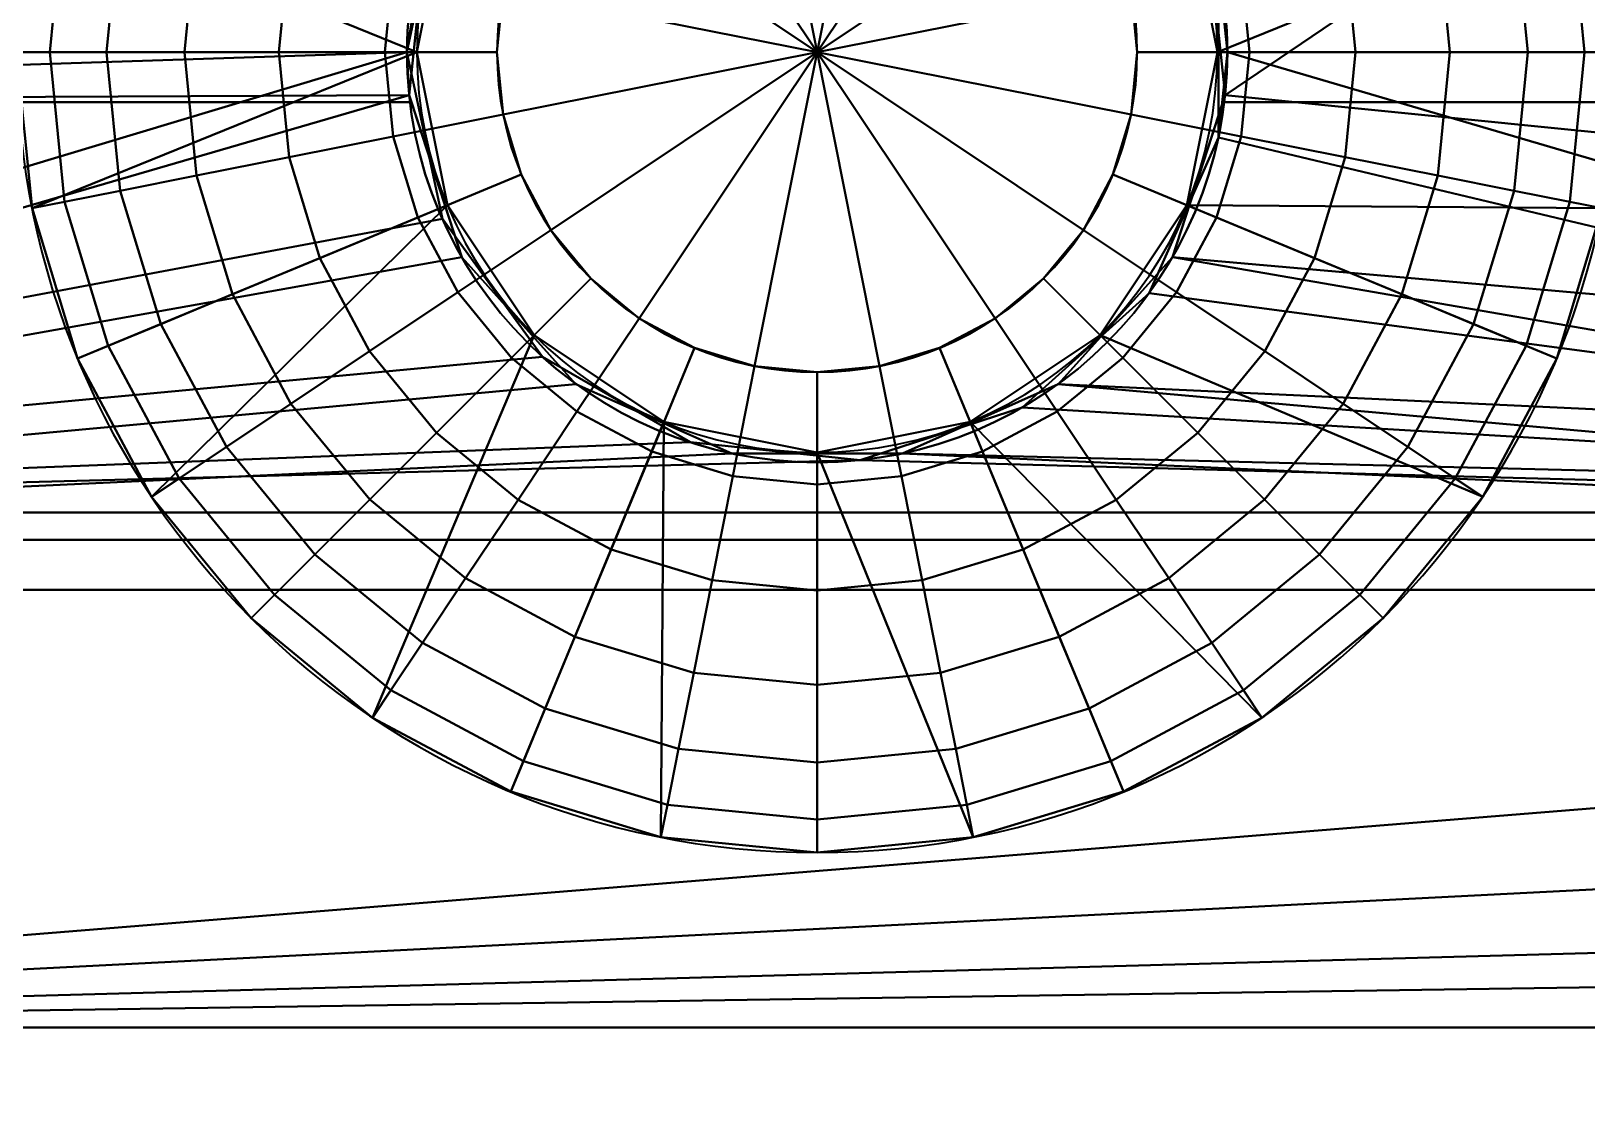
# Model space of a CAD drawing. Header units: millimetres. Extents: x 516 to 946, y 0 to 190.
# Drawn here: x 682.85 to 690.62, y 153.79 to 159.08 of the extents above; entities that cross this region are included whole.
import ezdxf

# ---------------------------------------------------------------- set-up
doc = ezdxf.new("R2010")
doc.units = ezdxf.units.MM
doc.layers.add('1', color=7, linetype='Continuous', true_color=0xffffff)

# ---------------------------------------------------------------- blocks, each defined once
blk = doc.blocks.new('UG_SURFACE_001')
at = {"layer": '1', "color": 252, "linetype": 'Continuous', "lineweight": 35}
for points in [[(169.175386, 158.976167, 3.5), (169.352621, 159.809977, 3.5), (161.528692, 161.41355, 3.5), (161.528692, 156.675711, 3.5)], [(169.352621, 159.809977, 1.5), (169.175386, 158.976167, 1.5), (161.528692, 156.675711, 1.5), (161.528692, 161.41355, 1.5)], [(181.108311, 156.675711, 3.5), (181.108311, 161.41355, 3.5), (173.230588, 159.402385, 3.5), (173.230588, 158.54995, 3.5)], [(173.275396, 158.976167, 1.5), (173.230588, 159.402385, 1.5), (181.108311, 161.41355, 1.5), (181.108311, 156.675711, 1.5)], [(169.352621, 159.809977, 1.5), (169.352621, 159.809977, 3.5), (169.175386, 158.976167, 3.5), (169.175386, 158.976167, 1.5)], [(173.230588, 159.402385, 3.5), (173.230588, 159.402385, 1.5), (173.275396, 158.976167, 1.5)], [(173.275396, 158.976167, 1.5), (173.230588, 158.54995, 3.5), (173.230588, 159.402385, 3.5)], [(161.528692, 156.675711, 3.5), (169.352621, 158.142358, 3.5), (169.175386, 158.976167, 3.5)], [(161.528692, 156.675711, 1.5), (169.175386, 158.976167, 1.5), (169.352621, 158.142358, 1.5)], [(169.175386, 158.976167, 1.5), (169.175386, 158.976167, 3.5), (169.352621, 158.142358, 3.5), (169.352621, 158.142358, 1.5)], [(181.108311, 156.675711, 1.5), (173.230588, 158.54995, 1.5), (173.275396, 158.976167, 1.5)], [(173.275396, 158.976167, 1.5), (173.230588, 158.54995, 1.5), (173.230588, 158.54995, 3.5)], [(173.230588, 158.54995, 3.5), (172.883883, 157.7712, 3.5), (181.108311, 156.675711, 3.5)], [(181.108311, 156.675711, 1.5), (172.883883, 157.7712, 1.5), (173.230588, 158.54995, 1.5)], [(172.883883, 157.7712, 1.5), (172.883883, 157.7712, 3.5), (173.230588, 158.54995, 3.5), (173.230588, 158.54995, 1.5)], [(169.853672, 157.452717, 3.5), (169.352621, 158.142358, 3.5), (161.528692, 156.675711, 3.5)], [(161.528692, 156.675711, 1.5), (169.352621, 158.142358, 1.5), (169.853672, 157.452717, 1.5)], [(169.352621, 158.142358, 1.5), (169.352621, 158.142358, 3.5), (169.853672, 157.452717, 3.5), (169.853672, 157.452717, 1.5)], [(181.108311, 156.675711, 3.5), (172.883883, 157.7712, 3.5), (172.25039, 157.200813, 3.5)], [(172.25039, 157.200813, 1.5), (172.883883, 157.7712, 1.5), (181.108311, 156.675711, 1.5)], [(172.25039, 157.200813, 1.5), (172.25039, 157.200813, 3.5), (172.883883, 157.7712, 3.5), (172.883883, 157.7712, 1.5)], [(170.591906, 157.0265, 3.5), (169.853672, 157.452717, 3.5), (161.528692, 156.675711, 3.5)], [(161.528692, 156.675711, 1.5), (169.853672, 157.452717, 1.5), (170.591906, 157.0265, 1.5)], [(169.853672, 157.452717, 1.5), (169.853672, 157.452717, 3.5), (170.591906, 157.0265, 3.5), (170.591906, 157.0265, 1.5)], [(172.25039, 157.200813, 3.5), (171.439677, 156.937391, 3.5), (181.108311, 156.675711, 3.5)], [(181.108311, 156.675711, 1.5), (171.439677, 156.937391, 1.5), (172.25039, 157.200813, 1.5)], [(171.439677, 156.937391, 1.5), (171.439677, 156.937391, 3.5), (172.25039, 157.200813, 3.5), (172.25039, 157.200813, 1.5)], [(171.439677, 156.937391, 3.5), (170.591906, 157.0265, 3.5), (161.528692, 156.675711, 3.5)], [(161.528692, 156.675711, 1.5), (170.591906, 157.0265, 1.5), (171.439677, 156.937391, 1.5)], [(170.591906, 157.0265, 1.5), (170.591906, 157.0265, 3.5), (171.439677, 156.937391, 3.5), (171.439677, 156.937391, 1.5)], [(161.528692, 156.675711, 3.5), (181.108311, 156.675711, 3.5), (171.439677, 156.937391, 3.5)], [(171.439677, 156.937391, 1.5), (181.108311, 156.675711, 1.5), (161.528692, 156.675711, 1.5)], [(181.108311, 156.675711, 3.5), (161.528692, 156.675711, 3.5), (161.528692, 156.288326, 3.5), (181.108311, 156.288326, 3.5)], [(181.108311, 156.288326, 1.5), (161.528692, 156.288326, 1.5), (161.528692, 156.675711, 1.5), (181.108311, 156.675711, 1.5)], [(181.108311, 156.288326, 3.5), (161.528692, 156.288326, 3.5), (161.528692, 154.101387, 3.5), (181.108311, 154.101387, 3.5)], [(181.108311, 154.101387, 1.5), (161.528692, 154.101387, 1.5), (161.528692, 156.288326, 1.5), (181.108311, 156.288326, 1.5)], [(181.108311, 154.101387, 3.5), (161.528692, 154.101387, 3.5), (161.528692, 151.664004, 3.5), (181.108311, 151.664004, 3.5)], [(181.108311, 151.664004, 1.5), (161.528692, 151.664004, 1.5), (161.528692, 154.101387, 1.5), (181.108311, 154.101387, 1.5)]]:
    blk.add_3dface(points, dxfattribs=at)
blk = doc.blocks.new('1стенка_MODEL')
at = {"layer": '1', "color": 252, "linetype": 'Continuous', "lineweight": 35, "extrusion": (0, 0, -1)}
blk.add_circle((-171.225392, 158.976165, -3.5), 2.05, dxfattribs=at)
at = {"layer": '1', "color": 252, "linetype": 'Continuous', "lineweight": 35}
blk.add_circle((171.225392, 158.976165, 1.5), 2.05, dxfattribs=at)
blk.add_blockref('UG_SURFACE_001', (0, 0), dxfattribs=at)
blk = doc.blocks.new('UG_SURFACE_002')
at = {"layer": '1', "color": 252, "linetype": 'Continuous', "lineweight": 35}
for points in [[(2.492546, 189.693958, 16.5), (254.704952, 158.726171, 3.5), (220.852703, 162.882701, 3.5)], [(254.704952, 158.726171, 3.5), (2.492546, 189.693958, 16.5), (7.492546, 189.08003, 21.500001), (414.399207, 139.11818, 21.500001)], [(7.492546, 187.785283, 21.500001), (414.242595, 137.84267, 21.500001), (414.399207, 139.11818, 21.500001), (7.492546, 189.08003, 21.500001)], [(414.242595, 137.84267, 21.500001), (7.492546, 187.785283, 21.500001), (7.489942, 187.724829, 21.497397)], [(2.492546, 187.540576, 6.734633), (419.101447, 136.387423, 6.734633), (419.120014, 136.538535, 7.5), (2.492546, 187.693954, 7.5)], [(413.8695, 137.183219, 20.8), (7.697187, 187.054902, 20.8), (2.492546, 187.693954, 7.5), (419.120014, 136.538535, 7.5)], [(414.242595, 137.84267, 21.500001), (7.489942, 187.724829, 21.497397), (7.488322, 187.517792, 21.440059)], [(2.492546, 187.103763, 6.085787), (419.048607, 135.957107, 6.085787), (419.101447, 136.387423, 6.734633), (2.492546, 187.540576, 6.734633)], [(414.188027, 137.579471, 21.446716), (7.488322, 187.517792, 21.440059), (7.487983, 187.474385, 21.428039)], [(7.488322, 187.517792, 21.440059), (414.188027, 137.579471, 21.446716), (414.242595, 137.84267, 21.500001)], [(414.188027, 137.579471, 21.446716), (7.487983, 187.474385, 21.428039), (7.521724, 187.286004, 21.291038)], [(414.097965, 137.36172, 21.294976), (7.521724, 187.286004, 21.291038), (7.526125, 187.261432, 21.273168)], [(7.521724, 187.286004, 21.291038), (414.097965, 137.36172, 21.294976), (414.188027, 137.579471, 21.446716)], [(414.097965, 137.36172, 21.294976), (7.526125, 187.261432, 21.273168), (7.594966, 187.123388, 21.066504)], [(2.492546, 186.450049, 5.652241), (418.969542, 135.313109, 5.652241), (419.048607, 135.957107, 6.085787), (2.492546, 187.103763, 6.085787)], [(413.986117, 137.222588, 21.067878), (7.594966, 187.123388, 21.066504), (7.599175, 187.114954, 21.053867)], [(7.594966, 187.123388, 21.066504), (413.986117, 137.222588, 21.067878), (414.097965, 137.36172, 21.294976)], [(7.599175, 187.114954, 21.053867), (7.697187, 187.054902, 20.8), (413.8695, 137.183219, 20.8)], [(413.8695, 137.183219, 20.8), (413.986117, 137.222588, 21.067878), (7.599175, 187.114954, 21.053867)], [(418.969542, 135.313109, 5.652241), (2.492546, 186.450049, 5.652241), (201.001778, 161.30507, 5.5), (220.852703, 158.867672, 5.5)], [(411.854982, 119.865932, 5.446716), (7.670435, 169.493556, 5.446716), (7.557361, 169.278637, 5.294975), (411.920667, 119.629063, 5.294975)], [(7.670435, 169.493556, 5.446716), (172.89339, 149.476618, 5.5), (161.549926, 150.869414, 5.5)], [(7.670435, 169.493556, 5.446716), (411.854982, 119.865932, 5.446716), (216.667414, 144.101843, 5.5), (201.001778, 146.025345, 5.5)], [(201.001778, 146.025345, 5.5), (172.89339, 149.476618, 5.5), (7.670435, 169.493556, 5.446716)], [(411.920667, 119.629063, 5.294975), (7.557361, 169.278637, 5.294975), (7.481808, 169.135034, 5.067878), (411.964566, 119.470797, 5.067878)], [(411.964566, 119.470797, 5.067878), (7.481808, 169.135034, 5.067878), (7.455277, 169.084609, 4.8), (411.979973, 119.415216, 4.8)], [(149.334699, 151.664004, 3.5), (161.549926, 150.164157, 3.5), (411.979973, 119.415216, 4.8), (7.455277, 169.084609, 4.8)], [(161.549926, 158.726171, 3.5), (161.549926, 164.100945, 3.5), (169.275731, 159.609646, 3.5), (169.175386, 158.976167, 3.5)], [(173.264161, 158.761889, 3.5), (173.175052, 159.609646, 3.5), (181.150854, 164.100945, 3.5)], [(181.150854, 164.100945, 3.5), (181.150854, 158.726171, 3.5), (173.252553, 158.726171, 3.5), (173.264161, 158.761889, 3.5)], [(161.549926, 161.41355, 5.5), (161.549926, 156.538785, 5.5), (169.186622, 158.761889, 5.5), (169.275731, 159.609646, 5.5)], [(200.118229, 161.41355, 5.5), (172.059208, 160.84893, 5.5), (190.242499, 158.411548, 5.5), (191.076308, 158.588782, 5.5)], [(190.242499, 158.411548, 5.5), (172.059208, 160.84893, 5.5), (172.748834, 160.347879, 5.5)], [(189.552873, 157.910496, 5.5), (172.748834, 160.347879, 5.5), (173.175052, 159.609646, 5.5)], [(189.552873, 157.910496, 5.5), (190.242499, 158.411548, 5.5), (172.748834, 160.347879, 5.5)], [(169.275731, 159.609646, 5.5), (169.186622, 158.761889, 5.5), (169.175386, 158.976167, 3.5)], [(169.175386, 158.976167, 3.5), (169.275731, 159.609646, 3.5), (169.275731, 159.609646, 5.5)], [(173.264161, 158.761889, 3.5), (173.264161, 158.761889, 5.5), (173.175052, 159.609646, 5.5), (173.175052, 159.609646, 3.5)], [(173.175052, 159.609646, 5.5), (173.264161, 158.761889, 5.5), (189.126655, 157.172263, 5.5), (189.552873, 157.910496, 5.5)], [(169.175386, 158.976167, 3.5), (169.186622, 158.761889, 3.5), (161.549926, 158.726171, 3.5)], [(169.186622, 158.761889, 5.5), (169.186622, 158.761889, 3.5), (169.175386, 158.976167, 3.5)], [(169.186622, 158.761889, 3.5), (169.19823, 158.726171, 3.5), (161.549926, 158.726171, 3.5)], [(169.450045, 157.951161, 5.5), (169.186622, 158.761889, 5.5), (161.549926, 156.538785, 5.5)], [(169.186622, 158.761889, 5.5), (169.450045, 157.951161, 5.5), (169.450045, 157.951161, 3.5), (169.19823, 158.726171, 3.5)], [(169.19823, 158.726171, 3.5), (169.186622, 158.761889, 3.5), (169.186622, 158.761889, 5.5)], [(173.252553, 158.726171, 3.5), (173.000738, 157.951161, 3.5), (173.000738, 157.951161, 5.5), (173.264161, 158.761889, 5.5)], [(189.060062, 156.538785, 5.5), (189.126655, 157.172263, 5.5), (173.264161, 158.761889, 5.5), (173.000738, 157.951161, 5.5)], [(173.264161, 158.761889, 5.5), (173.264161, 158.761889, 3.5), (173.252553, 158.726171, 3.5)], [(161.549926, 156.538785, 3.5), (161.549926, 158.726171, 3.5), (169.19823, 158.726171, 3.5), (169.450045, 157.951161, 3.5)], [(173.000738, 157.951161, 3.5), (173.252553, 158.726171, 3.5), (181.150854, 158.726171, 3.5), (181.150854, 156.538785, 3.5)], [(169.450045, 157.951161, 3.5), (170.020431, 157.317683, 3.5), (161.549926, 156.538785, 3.5)], [(161.549926, 156.538785, 5.5), (170.020431, 157.317683, 5.5), (169.450045, 157.951161, 5.5)], [(169.450045, 157.951161, 3.5), (169.450045, 157.951161, 5.5), (170.020431, 157.317683, 5.5), (170.020431, 157.317683, 3.5)], [(181.150854, 156.538785, 3.5), (172.430351, 157.317683, 3.5), (173.000738, 157.951161, 3.5)], [(172.430351, 157.317683, 3.5), (172.430351, 157.317683, 5.5), (173.000738, 157.951161, 5.5), (173.000738, 157.951161, 3.5)], [(173.000738, 157.951161, 5.5), (172.430351, 157.317683, 5.5), (189.060062, 156.538785, 5.5)], [(161.549926, 156.538785, 3.5), (170.020431, 157.317683, 3.5), (170.799166, 156.970963, 3.5)], [(170.799166, 156.970963, 5.5), (170.020431, 157.317683, 5.5), (161.549926, 156.538785, 5.5)], [(170.020431, 157.317683, 3.5), (170.020431, 157.317683, 5.5), (170.799166, 156.970963, 5.5), (170.799166, 156.970963, 3.5)], [(171.651617, 156.970963, 3.5), (172.430351, 157.317683, 3.5), (181.150854, 156.538785, 3.5)], [(171.651617, 156.970963, 3.5), (171.651617, 156.970963, 5.5), (172.430351, 157.317683, 5.5), (172.430351, 157.317683, 3.5)], [(172.430351, 157.317683, 5.5), (171.651617, 156.970963, 5.5), (189.060062, 156.538785, 5.5)], [(181.150854, 156.538785, 3.5), (161.549926, 156.538785, 3.5), (170.799166, 156.970963, 3.5), (171.651617, 156.970963, 3.5)], [(161.549926, 156.538785, 5.5), (189.060062, 156.538785, 5.5), (171.651617, 156.970963, 5.5), (170.799166, 156.970963, 5.5)], [(170.799166, 156.970963, 3.5), (170.799166, 156.970963, 5.5), (171.651617, 156.970963, 5.5), (171.651617, 156.970963, 3.5)], [(161.549926, 156.538785, 3.5), (181.150854, 156.538785, 3.5), (181.150854, 154.101387, 3.5), (161.549926, 154.101387, 3.5)], [(189.037547, 156.324491, 5.5), (189.060062, 156.538785, 5.5), (161.549926, 156.538785, 5.5), (161.549926, 154.101387, 5.5)], [(189.300969, 155.513778, 5.5), (189.037547, 156.324491, 5.5), (161.549926, 154.101387, 5.5)], [(161.549926, 154.101387, 5.5), (189.871356, 154.8803, 5.5), (189.300969, 155.513778, 5.5)], [(190.650091, 154.53358, 5.5), (189.871356, 154.8803, 5.5), (161.549926, 154.101387, 5.5)], [(161.549926, 154.101387, 5.5), (201.001778, 154.101387, 5.5), (191.502541, 154.53358, 5.5), (190.650091, 154.53358, 5.5)], [(161.549926, 154.101387, 3.5), (181.150854, 154.101387, 3.5), (181.150854, 151.664004, 3.5), (161.549926, 151.664004, 3.5)], [(201.001778, 151.664004, 5.5), (201.001778, 154.101387, 5.5), (161.549926, 154.101387, 5.5), (161.549926, 151.664004, 5.5)]]:
    blk.add_3dface(points, dxfattribs=at)
blk = doc.blocks.new('3пояс_верхний_MODEL')
at = {"layer": '1', "color": 252, "linetype": 'Continuous', "lineweight": 35, "extrusion": (0, 0, -1)}
blk.add_circle((-171.225392, 158.976165, -3.5), 2.05, dxfattribs=at)
at = {"layer": '1', "color": 252, "linetype": 'Continuous', "lineweight": 35, "extrusion": (2.9583e-16, 2.53862e-15, -1)}
blk.add_circle((-171.225392, 158.976165, -5.5), 2.05, dxfattribs=at)
at = {"layer": '1', "color": 252, "linetype": 'Continuous', "lineweight": 35}
blk.add_blockref('UG_SURFACE_002', (0, 0), dxfattribs=at)
blk = doc.blocks.new('UG_SURFACE_006')
at = {"layer": '1', "color": 252, "linetype": 'Continuous', "lineweight": 35}
for points in [[(-0.888912, 1.330351, -2), (-0.612293, 1.478207, -2), (-0.312145, 1.569256, -2), (0, 0, -2)], [(-0.312145, 1.569256, 6), (-0.612293, 1.478207, 6), (-0.888912, 1.330351, 6), (0, 0, 6)], [(-0.312145, 1.569256, -2), (0, 1.6, -2), (0.312145, 1.569256, -2), (0, 0, -2)], [(0.312145, 1.569256, 6), (0, 1.6, 6), (-0.312145, 1.569256, 6), (0, 0, 6)], [(0.312145, 1.569256, -2), (0.612293, 1.478207, -2), (0.888912, 1.330351, -2), (0, 0, -2)], [(0.888912, 1.330351, 6), (0.612293, 1.478207, 6), (0.312145, 1.569256, 6), (0, 0, 6)], [(-3.923141, 0.780361, 4), (-3.695518, 1.530734, 4), (-1.847759, 0.765367, 4), (-2, 0, 4)], [(3.923141, 0.780361), (3.695518, 1.530734), (1.847759, 0.765367), (2, 0)], [(2, 0, 4), (1.847759, 0.765367, 4), (3.695518, 1.530734, 4), (3.923141, 0.780361, 4)], [(-1.330351, 0.888912, -2), (-1.131371, 1.131371, -2), (-0.888912, 1.330351, -2), (0, 0, -2)], [(-0.888912, 1.330351, 6), (-1.131371, 1.131371, 6), (-1.330351, 0.888912, 6), (0, 0, 6)], [(0.888912, 1.330351, -2), (1.131371, 1.131371, -2), (1.330351, 0.888912, -2), (0, 0, -2)], [(1.330351, 0.888912, 6), (1.131371, 1.131371, 6), (0.888912, 1.330351, 6), (0, 0, 6)], [(0, 0, -2), (-1.569256, 0.312145, -2), (-1.478207, 0.612293, -2), (-1.330351, 0.888912, -2)], [(-1.330351, 0.888912, 6), (-1.478207, 0.612293, 6), (-1.569256, 0.312145, 6), (0, 0, 6)], [(1.330351, 0.888912, -2), (1.478207, 0.612293, -2), (1.569256, 0.312145, -2), (0, 0, -2)], [(1.569256, 0.312145, 6), (1.478207, 0.612293, 6), (1.330351, 0.888912, 6), (0, 0, 6)], [(-3.761258, 0.748161, -0.53909), (-3.834946, 0, -0.53909), (-4, 0), (-3.923141, 0.780361)], [(-3.923141, 0.780361), (-4, 0), (-2, 0), (-1.847759, 0.765367)], [(-2, 0, 4), (-4, 0, 4), (-3.923141, 0.780361, 4)], [(-3.923141, 0.780361, 4), (-4, 0, 4), (-3.834946, 0, 4.53909), (-3.761258, 0.748161, 4.53909)], [(2, 0), (4, 0), (3.923141, 0.780361)], [(3.923141, 0.780361, 4), (4, 0, 4), (2, 0, 4)], [(3.834946, 0, -0.53909), (3.761258, 0.748161, -0.53909), (3.923141, 0.780361), (4, 0)], [(4, 0, 4), (3.923141, 0.780361, 4), (3.761258, 0.748161, 4.53909), (3.834946, 0, 4.53909)], [(-3.482345, 0.692681, -1.025907), (-3.550568, 0, -1.025907), (-3.834946, 0, -0.53909), (-3.761258, 0.748161, -0.53909)], [(-3.761258, 0.748161, 4.53909), (-3.834946, 0, 4.53909), (-3.550568, 0, 5.025907), (-3.482345, 0.692681, 5.025907)], [(-2, 0), (-2, 0, 4), (-1.847759, 0.765367, 4), (-1.847759, 0.765367)], [(1.847759, 0.765367), (1.847759, 0.765367, 4), (2, 0, 4), (2, 0)], [(3.550568, 0, -1.025907), (3.482345, 0.692681, -1.025907), (3.761258, 0.748161, -0.53909), (3.834946, 0, -0.53909)], [(3.834946, 0, 4.53909), (3.761258, 0.748161, 4.53909), (3.482345, 0.692681, 5.025907), (3.550568, 0, 5.025907)], [(-3.101292, 0.616885, -1.43446), (-3.16205, 0, -1.43446), (-3.550568, 0, -1.025907), (-3.482345, 0.692681, -1.025907)], [(-3.482345, 0.692681, 5.025907), (-3.550568, 0, 5.025907), (-3.16205, 0, 5.43446), (-3.101292, 0.616885, 5.43446)], [(3.16205, 0, -1.43446), (3.101292, 0.616885, -1.43446), (3.482345, 0.692681, -1.025907), (3.550568, 0, -1.025907)], [(3.550568, 0, 5.025907), (3.482345, 0.692681, 5.025907), (3.101292, 0.616885, 5.43446), (3.16205, 0, 5.43446)], [(-2.638444, 0.524819, -1.742935), (-2.690134, 0, -1.742935), (-3.16205, 0, -1.43446), (-3.101292, 0.616885, -1.43446)], [(-3.101292, 0.616885, 5.43446), (-3.16205, 0, 5.43446), (-2.690134, 0, 5.742935), (-2.638444, 0.524819, 5.742935)], [(2.690134, 0, -1.742935), (2.638444, 0.524819, -1.742935), (3.101292, 0.616885, -1.43446), (3.16205, 0, -1.43446)], [(3.16205, 0, 5.43446), (3.101292, 0.616885, 5.43446), (2.638444, 0.524819, 5.742935), (2.690134, 0, 5.742935)], [(-2.118513, 0.421398, -1.934864), (-2.160017, 0, -1.934864), (-2.690134, 0, -1.742935), (-2.638444, 0.524819, -1.742935)], [(-2.638444, 0.524819, 5.742935), (-2.690134, 0, 5.742935), (-2.160017, 0, 5.934864), (-2.118513, 0.421398, 5.934864)], [(2.160017, 0, -1.934864), (2.118513, 0.421398, -1.934864), (2.638444, 0.524819, -1.742935), (2.690134, 0, -1.742935)], [(2.690134, 0, 5.742935), (2.638444, 0.524819, 5.742935), (2.118513, 0.421398, 5.934864), (2.160017, 0, 5.934864)], [(-1.569256, 0.312145, -2), (-1.6, 0, -2), (-2.160017, 0, -1.934864), (-2.118513, 0.421398, -1.934864)], [(-2.118513, 0.421398, 5.934864), (-2.160017, 0, 5.934864), (-1.6, 0, 6), (-1.569256, 0.312145, 6)], [(1.6, 0, -2), (1.569256, 0.312145, -2), (2.118513, 0.421398, -1.934864), (2.160017, 0, -1.934864)], [(2.160017, 0, 5.934864), (2.118513, 0.421398, 5.934864), (1.569256, 0.312145, 6), (1.6, 0, 6)], [(-1.569256, -0.312145, -2), (-1.6, 0, -2), (-1.569256, 0.312145, -2), (0, 0, -2)], [(-1.569256, 0.312145, 6), (-1.6, 0, 6), (-1.569256, -0.312145, 6), (0, 0, 6)], [(1.569256, 0.312145, -2), (1.6, 0, -2), (1.569256, -0.312145, -2), (0, 0, -2)], [(1.569256, -0.312145, 6), (1.6, 0, 6), (1.569256, 0.312145, 6), (0, 0, 6)], [(-3.834946, 0, -0.53909), (-3.761258, -0.748161, -0.53909), (-3.923141, -0.780361), (-4, 0)], [(-2, 0), (-4, 0), (-3.923141, -0.780361)], [(-3.923141, -0.780361, 4), (-4, 0, 4), (-2, 0, 4)], [(-4, 0, 4), (-3.923141, -0.780361, 4), (-3.761258, -0.748161, 4.53909), (-3.834946, 0, 4.53909)], [(-3.923141, -0.780361), (-3.695518, -1.530734), (-1.847759, -0.765367), (-2, 0)], [(-2, 0, 4), (-1.847759, -0.765367, 4), (-3.695518, -1.530734, 4), (-3.923141, -0.780361, 4)], [(-3.550568, 0, -1.025907), (-3.482345, -0.692681, -1.025907), (-3.761258, -0.748161, -0.53909), (-3.834946, 0, -0.53909)], [(-3.834946, 0, 4.53909), (-3.761258, -0.748161, 4.53909), (-3.482345, -0.692681, 5.025907), (-3.550568, 0, 5.025907)], [(-3.16205, 0, -1.43446), (-3.101292, -0.616885, -1.43446), (-3.482345, -0.692681, -1.025907), (-3.550568, 0, -1.025907)], [(-3.550568, 0, 5.025907), (-3.482345, -0.692681, 5.025907), (-3.101292, -0.616885, 5.43446), (-3.16205, 0, 5.43446)], [(-2.690134, 0, -1.742935), (-2.638444, -0.524819, -1.742935), (-3.101292, -0.616885, -1.43446), (-3.16205, 0, -1.43446)], [(-3.16205, 0, 5.43446), (-3.101292, -0.616885, 5.43446), (-2.638444, -0.524819, 5.742935), (-2.690134, 0, 5.742935)], [(-2.160017, 0, -1.934864), (-2.118513, -0.421398, -1.934864), (-2.638444, -0.524819, -1.742935), (-2.690134, 0, -1.742935)], [(-2.690134, 0, 5.742935), (-2.638444, -0.524819, 5.742935), (-2.118513, -0.421398, 5.934864), (-2.160017, 0, 5.934864)], [(-1.6, 0, -2), (-1.569256, -0.312145, -2), (-2.118513, -0.421398, -1.934864), (-2.160017, 0, -1.934864)], [(-2.160017, 0, 5.934864), (-2.118513, -0.421398, 5.934864), (-1.569256, -0.312145, 6), (-1.6, 0, 6)], [(-1.847759, -0.765367), (-1.847759, -0.765367, 4), (-2, 0, 4), (-2, 0)], [(-1.330351, -0.888912, -2), (-1.478207, -0.612293, -2), (-1.569256, -0.312145, -2), (0, 0, -2)], [(0, 0, 6), (-1.569256, -0.312145, 6), (-1.478207, -0.612293, 6), (-1.330351, -0.888912, 6)], [(-0.888912, -1.330351, -2), (-1.131371, -1.131371, -2), (-1.330351, -0.888912, -2), (0, 0, -2)], [(-1.330351, -0.888912, 6), (-1.131371, -1.131371, 6), (-0.888912, -1.330351, 6), (0, 0, 6)], [(-0.312145, -1.569256, -2), (-0.612293, -1.478207, -2), (-0.888912, -1.330351, -2), (0, 0, -2)], [(-0.888912, -1.330351, 6), (-0.612293, -1.478207, 6), (-0.312145, -1.569256, 6), (0, 0, 6)], [(0.312145, -1.569256, -2), (0, -1.6, -2), (-0.312145, -1.569256, -2), (0, 0, -2)], [(-0.312145, -1.569256, 6), (0, -1.6, 6), (0.312145, -1.569256, 6), (0, 0, 6)], [(1.569256, -0.312145, -2), (1.478207, -0.612293, -2), (1.330351, -0.888912, -2), (0, 0, -2)], [(1.330351, -0.888912, -2), (1.131371, -1.131371, -2), (0.888912, -1.330351, -2), (0, 0, -2)], [(0.888912, -1.330351, -2), (0.612293, -1.478207, -2), (0.312145, -1.569256, -2), (0, 0, -2)], [(0.312145, -1.569256, 6), (0.612293, -1.478207, 6), (0.888912, -1.330351, 6), (0, 0, 6)], [(0.888912, -1.330351, 6), (1.131371, -1.131371, 6), (1.330351, -0.888912, 6), (0, 0, 6)], [(1.330351, -0.888912, 6), (1.478207, -0.612293, 6), (1.569256, -0.312145, 6), (0, 0, 6)], [(1.569256, -0.312145, -2), (1.6, 0, -2), (2.160017, 0, -1.934864), (2.118513, -0.421398, -1.934864)], [(2.118513, -0.421398, 5.934864), (2.160017, 0, 5.934864), (1.6, 0, 6), (1.569256, -0.312145, 6)], [(3.923141, -0.780361), (4, 0), (2, 0), (1.847759, -0.765367)], [(2, 0), (2, 0, 4), (1.847759, -0.765367, 4), (1.847759, -0.765367)], [(1.847759, -0.765367, 4), (2, 0, 4), (4, 0, 4), (3.923141, -0.780361, 4)], [(2.118513, -0.421398, -1.934864), (2.160017, 0, -1.934864), (2.690134, 0, -1.742935), (2.638444, -0.524819, -1.742935)], [(2.638444, -0.524819, 5.742935), (2.690134, 0, 5.742935), (2.160017, 0, 5.934864), (2.118513, -0.421398, 5.934864)], [(2.638444, -0.524819, -1.742935), (2.690134, 0, -1.742935), (3.16205, 0, -1.43446), (3.101292, -0.616885, -1.43446)], [(3.101292, -0.616885, 5.43446), (3.16205, 0, 5.43446), (2.690134, 0, 5.742935), (2.638444, -0.524819, 5.742935)], [(3.101292, -0.616885, -1.43446), (3.16205, 0, -1.43446), (3.550568, 0, -1.025907), (3.482345, -0.692681, -1.025907)], [(3.482345, -0.692681, 5.025907), (3.550568, 0, 5.025907), (3.16205, 0, 5.43446), (3.101292, -0.616885, 5.43446)], [(3.482345, -0.692681, -1.025907), (3.550568, 0, -1.025907), (3.834946, 0, -0.53909), (3.761258, -0.748161, -0.53909)], [(3.761258, -0.748161, 4.53909), (3.834946, 0, 4.53909), (3.550568, 0, 5.025907), (3.482345, -0.692681, 5.025907)], [(3.761258, -0.748161, -0.53909), (3.834946, 0, -0.53909), (4, 0), (3.923141, -0.780361)], [(3.923141, -0.780361, 4), (4, 0, 4), (3.834946, 0, 4.53909), (3.761258, -0.748161, 4.53909)], [(-1.569256, -0.312145, -2), (-1.478207, -0.612293, -2), (-1.995595, -0.826603, -1.934864), (-2.118513, -0.421398, -1.934864)], [(-2.118513, -0.421398, 5.934864), (-1.995595, -0.826603, 5.934864), (-1.478207, -0.612293, 6), (-1.569256, -0.312145, 6)], [(1.478207, -0.612293, -2), (1.569256, -0.312145, -2), (2.118513, -0.421398, -1.934864), (1.995595, -0.826603, -1.934864)], [(1.995595, -0.826603, 5.934864), (2.118513, -0.421398, 5.934864), (1.569256, -0.312145, 6), (1.478207, -0.612293, 6)], [(-2.118513, -0.421398, -1.934864), (-1.995595, -0.826603, -1.934864), (-2.48536, -1.02947, -1.742935), (-2.638444, -0.524819, -1.742935)], [(-2.638444, -0.524819, 5.742935), (-2.48536, -1.02947, 5.742935), (-1.995595, -0.826603, 5.934864), (-2.118513, -0.421398, 5.934864)], [(1.995595, -0.826603, -1.934864), (2.118513, -0.421398, -1.934864), (2.638444, -0.524819, -1.742935), (2.48536, -1.02947, -1.742935)], [(2.48536, -1.02947, 5.742935), (2.638444, -0.524819, 5.742935), (2.118513, -0.421398, 5.934864), (1.995595, -0.826603, 5.934864)], [(-2.638444, -0.524819, -1.742935), (-2.48536, -1.02947, -1.742935), (-2.921353, -1.210064, -1.43446), (-3.101292, -0.616885, -1.43446)], [(-3.101292, -0.616885, 5.43446), (-2.921353, -1.210064, 5.43446), (-2.48536, -1.02947, 5.742935), (-2.638444, -0.524819, 5.742935)], [(2.48536, -1.02947, -1.742935), (2.638444, -0.524819, -1.742935), (3.101292, -0.616885, -1.43446), (2.921353, -1.210064, -1.43446)], [(2.921353, -1.210064, 5.43446), (3.101292, -0.616885, 5.43446), (2.638444, -0.524819, 5.742935), (2.48536, -1.02947, 5.742935)], [(-3.101292, -0.616885, -1.43446), (-2.921353, -1.210064, -1.43446), (-3.280297, -1.358744, -1.025907), (-3.482345, -0.692681, -1.025907)], [(-3.482345, -0.692681, 5.025907), (-3.280297, -1.358744, 5.025907), (-2.921353, -1.210064, 5.43446), (-3.101292, -0.616885, 5.43446)], [(-1.478207, -0.612293, -2), (-1.330351, -0.888912, -2), (-1.795988, -1.200041, -1.934864), (-1.995595, -0.826603, -1.934864)], [(-1.995595, -0.826603, 5.934864), (-1.795988, -1.200041, 5.934864), (-1.330351, -0.888912, 6), (-1.478207, -0.612293, 6)], [(1.330351, -0.888912, -2), (1.478207, -0.612293, -2), (1.995595, -0.826603, -1.934864), (1.795988, -1.200041, -1.934864)], [(1.795988, -1.200041, 5.934864), (1.995595, -0.826603, 5.934864), (1.478207, -0.612293, 6), (1.330351, -0.888912, 6)], [(2.921353, -1.210064, -1.43446), (3.101292, -0.616885, -1.43446), (3.482345, -0.692681, -1.025907), (3.280297, -1.358744, -1.025907)], [(3.280297, -1.358744, 5.025907), (3.482345, -0.692681, 5.025907), (3.101292, -0.616885, 5.43446), (2.921353, -1.210064, 5.43446)], [(-3.482345, -0.692681, -1.025907), (-3.280297, -1.358744, -1.025907), (-3.543028, -1.46757, -0.53909), (-3.761258, -0.748161, -0.53909)], [(-3.761258, -0.748161, 4.53909), (-3.543028, -1.46757, 4.53909), (-3.280297, -1.358744, 5.025907), (-3.482345, -0.692681, 5.025907)], [(3.280297, -1.358744, -1.025907), (3.482345, -0.692681, -1.025907), (3.761258, -0.748161, -0.53909), (3.543028, -1.46757, -0.53909)], [(3.543028, -1.46757, 4.53909), (3.761258, -0.748161, 4.53909), (3.482345, -0.692681, 5.025907), (3.280297, -1.358744, 5.025907)], [(-3.761258, -0.748161, -0.53909), (-3.543028, -1.46757, -0.53909), (-3.695518, -1.530734), (-3.923141, -0.780361)], [(-3.923141, -0.780361, 4), (-3.695518, -1.530734, 4), (-3.543028, -1.46757, 4.53909), (-3.761258, -0.748161, 4.53909)], [(-1.847759, -0.765367), (-3.695518, -1.530734), (-3.325878, -2.222281)], [(-3.325878, -2.222281, 4), (-3.695518, -1.530734, 4), (-1.847759, -0.765367, 4)], [(-3.325878, -2.222281), (-2.828427, -2.828427), (-1.414214, -1.414214), (-1.847759, -0.765367)], [(-1.847759, -0.765367, 4), (-1.414214, -1.414214, 4), (-2.828427, -2.828427, 4), (-3.325878, -2.222281, 4)], [(-1.414214, -1.414214), (-1.414214, -1.414214, 4), (-1.847759, -0.765367, 4), (-1.847759, -0.765367)], [(3.325878, -2.222281), (3.695518, -1.530734), (1.847759, -0.765367), (1.414214, -1.414214)], [(1.847759, -0.765367), (1.847759, -0.765367, 4), (1.414214, -1.414214, 4), (1.414214, -1.414214)], [(1.414214, -1.414214, 4), (1.847759, -0.765367, 4), (3.695518, -1.530734, 4), (3.325878, -2.222281, 4)], [(1.847759, -0.765367), (3.695518, -1.530734), (3.923141, -0.780361)], [(3.923141, -0.780361, 4), (3.695518, -1.530734, 4), (1.847759, -0.765367, 4)], [(3.543028, -1.46757, -0.53909), (3.761258, -0.748161, -0.53909), (3.923141, -0.780361), (3.695518, -1.530734)], [(3.695518, -1.530734, 4), (3.923141, -0.780361, 4), (3.761258, -0.748161, 4.53909), (3.543028, -1.46757, 4.53909)], [(-1.995595, -0.826603, -1.934864), (-1.795988, -1.200041, -1.934864), (-2.236765, -1.494559, -1.742935), (-2.48536, -1.02947, -1.742935)], [(-2.48536, -1.02947, 5.742935), (-2.236765, -1.494559, 5.742935), (-1.795988, -1.200041, 5.934864), (-1.995595, -0.826603, 5.934864)], [(1.795988, -1.200041, -1.934864), (1.995595, -0.826603, -1.934864), (2.48536, -1.02947, -1.742935), (2.236765, -1.494559, -1.742935)], [(2.236765, -1.494559, 5.742935), (2.48536, -1.02947, 5.742935), (1.995595, -0.826603, 5.934864), (1.795988, -1.200041, 5.934864)], [(-1.330351, -0.888912, -2), (-1.131371, -1.131371, -2), (-1.527363, -1.527363, -1.934864), (-1.795988, -1.200041, -1.934864)], [(-1.795988, -1.200041, 5.934864), (-1.527363, -1.527363, 5.934864), (-1.131371, -1.131371, 6), (-1.330351, -0.888912, 6)], [(1.131371, -1.131371, -2), (1.330351, -0.888912, -2), (1.795988, -1.200041, -1.934864), (1.527363, -1.527363, -1.934864)], [(1.527363, -1.527363, 5.934864), (1.795988, -1.200041, 5.934864), (1.330351, -0.888912, 6), (1.131371, -1.131371, 6)], [(-2.48536, -1.02947, -1.742935), (-2.236765, -1.494559, -1.742935), (-2.629149, -1.756741, -1.43446), (-2.921353, -1.210064, -1.43446)], [(-2.921353, -1.210064, 5.43446), (-2.629149, -1.756741, 5.43446), (-2.236765, -1.494559, 5.742935), (-2.48536, -1.02947, 5.742935)], [(2.236765, -1.494559, -1.742935), (2.48536, -1.02947, -1.742935), (2.921353, -1.210064, -1.43446), (2.629149, -1.756741, -1.43446)], [(2.629149, -1.756741, 5.43446), (2.921353, -1.210064, 5.43446), (2.48536, -1.02947, 5.742935), (2.236765, -1.494559, 5.742935)], [(-1.131371, -1.131371, -2), (-0.888912, -1.330351, -2), (-1.200041, -1.795988, -1.934864), (-1.527363, -1.527363, -1.934864)], [(-1.527363, -1.527363, 5.934864), (-1.200041, -1.795988, 5.934864), (-0.888912, -1.330351, 6), (-1.131371, -1.131371, 6)], [(0.888912, -1.330351, -2), (1.131371, -1.131371, -2), (1.527363, -1.527363, -1.934864), (1.200041, -1.795988, -1.934864)], [(1.200041, -1.795988, 5.934864), (1.527363, -1.527363, 5.934864), (1.131371, -1.131371, 6), (0.888912, -1.330351, 6)], [(-2.921353, -1.210064, -1.43446), (-2.629149, -1.756741, -1.43446), (-2.952189, -1.97259, -1.025907), (-3.280297, -1.358744, -1.025907)], [(-3.280297, -1.358744, 5.025907), (-2.952189, -1.97259, 5.025907), (-2.629149, -1.756741, 5.43446), (-2.921353, -1.210064, 5.43446)], [(-1.795988, -1.200041, -1.934864), (-1.527363, -1.527363, -1.934864), (-1.902212, -1.902212, -1.742935), (-2.236765, -1.494559, -1.742935)], [(-2.236765, -1.494559, 5.742935), (-1.902212, -1.902212, 5.742935), (-1.527363, -1.527363, 5.934864), (-1.795988, -1.200041, 5.934864)], [(1.527363, -1.527363, -1.934864), (1.795988, -1.200041, -1.934864), (2.236765, -1.494559, -1.742935), (1.902212, -1.902212, -1.742935)], [(1.902212, -1.902212, 5.742935), (2.236765, -1.494559, 5.742935), (1.795988, -1.200041, 5.934864), (1.527363, -1.527363, 5.934864)], [(2.629149, -1.756741, -1.43446), (2.921353, -1.210064, -1.43446), (3.280297, -1.358744, -1.025907), (2.952189, -1.97259, -1.025907)], [(2.952189, -1.97259, 5.025907), (3.280297, -1.358744, 5.025907), (2.921353, -1.210064, 5.43446), (2.629149, -1.756741, 5.43446)], [(-3.280297, -1.358744, -1.025907), (-2.952189, -1.97259, -1.025907), (-3.188641, -2.130582, -0.53909), (-3.543028, -1.46757, -0.53909)], [(-3.543028, -1.46757, 4.53909), (-3.188641, -2.130582, 4.53909), (-2.952189, -1.97259, 5.025907), (-3.280297, -1.358744, 5.025907)], [(-0.888912, -1.330351, -2), (-0.612293, -1.478207, -2), (-0.826603, -1.995595, -1.934864), (-1.200041, -1.795988, -1.934864)], [(-1.200041, -1.795988, 5.934864), (-0.826603, -1.995595, 5.934864), (-0.612293, -1.478207, 6), (-0.888912, -1.330351, 6)], [(0.612293, -1.478207, -2), (0.888912, -1.330351, -2), (1.200041, -1.795988, -1.934864), (0.826603, -1.995595, -1.934864)], [(0.826603, -1.995595, 5.934864), (1.200041, -1.795988, 5.934864), (0.888912, -1.330351, 6), (0.612293, -1.478207, 6)], [(2.952189, -1.97259, -1.025907), (3.280297, -1.358744, -1.025907), (3.543028, -1.46757, -0.53909), (3.188641, -2.130582, -0.53909)], [(3.188641, -2.130582, 4.53909), (3.543028, -1.46757, 4.53909), (3.280297, -1.358744, 5.025907), (2.952189, -1.97259, 5.025907)], [(-3.543028, -1.46757, -0.53909), (-3.188641, -2.130582, -0.53909), (-3.325878, -2.222281), (-3.695518, -1.530734)], [(-3.695518, -1.530734, 4), (-3.325878, -2.222281, 4), (-3.188641, -2.130582, 4.53909), (-3.543028, -1.46757, 4.53909)], [(-1.414214, -1.414214), (-2.828427, -2.828427), (-2.222281, -3.325878)], [(-2.222281, -3.325878, 4), (-2.828427, -2.828427, 4), (-1.414214, -1.414214, 4)], [(-2.222281, -3.325878), (-1.530734, -3.695518), (-0.765367, -1.847759), (-1.414214, -1.414214)], [(-1.414214, -1.414214, 4), (-0.765367, -1.847759, 4), (-1.530734, -3.695518, 4), (-2.222281, -3.325878, 4)], [(-0.765367, -1.847759), (-0.765367, -1.847759, 4), (-1.414214, -1.414214, 4), (-1.414214, -1.414214)], [(2.222281, -3.325878), (2.828427, -2.828427), (1.414214, -1.414214), (0.765367, -1.847759)], [(1.414214, -1.414214), (1.414214, -1.414214, 4), (0.765367, -1.847759, 4), (0.765367, -1.847759)], [(0.765367, -1.847759, 4), (1.414214, -1.414214, 4), (2.828427, -2.828427, 4), (2.222281, -3.325878, 4)], [(1.414214, -1.414214), (2.828427, -2.828427), (3.325878, -2.222281)], [(3.325878, -2.222281, 4), (2.828427, -2.828427, 4), (1.414214, -1.414214, 4)], [(3.188641, -2.130582, -0.53909), (3.543028, -1.46757, -0.53909), (3.695518, -1.530734), (3.325878, -2.222281)], [(3.325878, -2.222281, 4), (3.695518, -1.530734, 4), (3.543028, -1.46757, 4.53909), (3.188641, -2.130582, 4.53909)], [(-2.236765, -1.494559, -1.742935), (-1.902212, -1.902212, -1.742935), (-2.235907, -2.235907, -1.43446), (-2.629149, -1.756741, -1.43446)], [(-2.629149, -1.756741, 5.43446), (-2.235907, -2.235907, 5.43446), (-1.902212, -1.902212, 5.742935), (-2.236765, -1.494559, 5.742935)], [(-1.527363, -1.527363, -1.934864), (-1.200041, -1.795988, -1.934864), (-1.494559, -2.236765, -1.742935), (-1.902212, -1.902212, -1.742935)], [(-1.902212, -1.902212, 5.742935), (-1.494559, -2.236765, 5.742935), (-1.200041, -1.795988, 5.934864), (-1.527363, -1.527363, 5.934864)], [(-0.612293, -1.478207, -2), (-0.312145, -1.569256, -2), (-0.421398, -2.118513, -1.934864), (-0.826603, -1.995595, -1.934864)], [(-0.826603, -1.995595, 5.934864), (-0.421398, -2.118513, 5.934864), (-0.312145, -1.569256, 6), (-0.612293, -1.478207, 6)], [(0.312145, -1.569256, -2), (0.612293, -1.478207, -2), (0.826603, -1.995595, -1.934864), (0.421398, -2.118513, -1.934864)], [(0.421398, -2.118513, 5.934864), (0.826603, -1.995595, 5.934864), (0.612293, -1.478207, 6), (0.312145, -1.569256, 6)], [(1.200041, -1.795988, -1.934864), (1.527363, -1.527363, -1.934864), (1.902212, -1.902212, -1.742935), (1.494559, -2.236765, -1.742935)], [(1.494559, -2.236765, 5.742935), (1.902212, -1.902212, 5.742935), (1.527363, -1.527363, 5.934864), (1.200041, -1.795988, 5.934864)], [(1.902212, -1.902212, -1.742935), (2.236765, -1.494559, -1.742935), (2.629149, -1.756741, -1.43446), (2.235907, -2.235907, -1.43446)], [(2.235907, -2.235907, 5.43446), (2.629149, -1.756741, 5.43446), (2.236765, -1.494559, 5.742935), (1.902212, -1.902212, 5.742935)], [(-0.312145, -1.569256, -2), (0, -1.6, -2), (0, -2.160017, -1.934864), (-0.421398, -2.118513, -1.934864)], [(-0.421398, -2.118513, 5.934864), (0, -2.160017, 5.934864), (0, -1.6, 6), (-0.312145, -1.569256, 6)], [(0, -1.6, -2), (0.312145, -1.569256, -2), (0.421398, -2.118513, -1.934864), (0, -2.160017, -1.934864)], [(0, -2.160017, 5.934864), (0.421398, -2.118513, 5.934864), (0.312145, -1.569256, 6), (0, -1.6, 6)], [(-2.629149, -1.756741, -1.43446), (-2.235907, -2.235907, -1.43446), (-2.510631, -2.510631, -1.025907), (-2.952189, -1.97259, -1.025907)], [(-2.952189, -1.97259, 5.025907), (-2.510631, -2.510631, 5.025907), (-2.235907, -2.235907, 5.43446), (-2.629149, -1.756741, 5.43446)], [(2.235907, -2.235907, -1.43446), (2.629149, -1.756741, -1.43446), (2.952189, -1.97259, -1.025907), (2.510631, -2.510631, -1.025907)], [(2.510631, -2.510631, 5.025907), (2.952189, -1.97259, 5.025907), (2.629149, -1.756741, 5.43446), (2.235907, -2.235907, 5.43446)], [(-0.765367, -1.847759), (-1.530734, -3.695518), (-0.780361, -3.923141)], [(-0.780361, -3.923141, 4), (-1.530734, -3.695518, 4), (-0.765367, -1.847759, 4)], [(-1.200041, -1.795988, -1.934864), (-0.826603, -1.995595, -1.934864), (-1.02947, -2.48536, -1.742935), (-1.494559, -2.236765, -1.742935)], [(-1.494559, -2.236765, 5.742935), (-1.02947, -2.48536, 5.742935), (-0.826603, -1.995595, 5.934864), (-1.200041, -1.795988, 5.934864)], [(-0.780361, -3.923141), (0, -4), (0, -2), (-0.765367, -1.847759)], [(-0.765367, -1.847759, 4), (0, -2, 4), (0, -4, 4), (-0.780361, -3.923141, 4)], [(0, -2), (0, -2, 4), (-0.765367, -1.847759, 4), (-0.765367, -1.847759)], [(0.780361, -3.923141), (1.530734, -3.695518), (0.765367, -1.847759), (0, -2)], [(0.765367, -1.847759), (0.765367, -1.847759, 4), (0, -2, 4), (0, -2)], [(0, -2, 4), (0.765367, -1.847759, 4), (1.530734, -3.695518, 4), (0.780361, -3.923141, 4)], [(0.765367, -1.847759), (1.530734, -3.695518), (2.222281, -3.325878)], [(2.222281, -3.325878, 4), (1.530734, -3.695518, 4), (0.765367, -1.847759, 4)], [(0.826603, -1.995595, -1.934864), (1.200041, -1.795988, -1.934864), (1.494559, -2.236765, -1.742935), (1.02947, -2.48536, -1.742935)], [(1.02947, -2.48536, 5.742935), (1.494559, -2.236765, 5.742935), (1.200041, -1.795988, 5.934864), (0.826603, -1.995595, 5.934864)], [(-1.902212, -1.902212, -1.742935), (-1.494559, -2.236765, -1.742935), (-1.756741, -2.629149, -1.43446), (-2.235907, -2.235907, -1.43446)], [(-2.235907, -2.235907, 5.43446), (-1.756741, -2.629149, 5.43446), (-1.494559, -2.236765, 5.742935), (-1.902212, -1.902212, 5.742935)], [(1.494559, -2.236765, -1.742935), (1.902212, -1.902212, -1.742935), (2.235907, -2.235907, -1.43446), (1.756741, -2.629149, -1.43446)], [(1.756741, -2.629149, 5.43446), (2.235907, -2.235907, 5.43446), (1.902212, -1.902212, 5.742935), (1.494559, -2.236765, 5.742935)], [(-2.952189, -1.97259, -1.025907), (-2.510631, -2.510631, -1.025907), (-2.711716, -2.711716, -0.53909), (-3.188641, -2.130582, -0.53909)], [(-3.188641, -2.130582, 4.53909), (-2.711716, -2.711716, 4.53909), (-2.510631, -2.510631, 5.025907), (-2.952189, -1.97259, 5.025907)], [(-0.826603, -1.995595, -1.934864), (-0.421398, -2.118513, -1.934864), (-0.524819, -2.638444, -1.742935), (-1.02947, -2.48536, -1.742935)], [(-1.02947, -2.48536, 5.742935), (-0.524819, -2.638444, 5.742935), (-0.421398, -2.118513, 5.934864), (-0.826603, -1.995595, 5.934864)], [(0, -2), (0, -4), (0.780361, -3.923141)], [(0.780361, -3.923141, 4), (0, -4, 4), (0, -2, 4)], [(0.421398, -2.118513, -1.934864), (0.826603, -1.995595, -1.934864), (1.02947, -2.48536, -1.742935), (0.524819, -2.638444, -1.742935)], [(0.524819, -2.638444, 5.742935), (1.02947, -2.48536, 5.742935), (0.826603, -1.995595, 5.934864), (0.421398, -2.118513, 5.934864)], [(2.510631, -2.510631, -1.025907), (2.952189, -1.97259, -1.025907), (3.188641, -2.130582, -0.53909), (2.711716, -2.711716, -0.53909)], [(2.711716, -2.711716, 4.53909), (3.188641, -2.130582, 4.53909), (2.952189, -1.97259, 5.025907), (2.510631, -2.510631, 5.025907)], [(-3.188641, -2.130582, -0.53909), (-2.711716, -2.711716, -0.53909), (-2.828427, -2.828427), (-3.325878, -2.222281)], [(-3.325878, -2.222281, 4), (-2.828427, -2.828427, 4), (-2.711716, -2.711716, 4.53909), (-3.188641, -2.130582, 4.53909)], [(-0.421398, -2.118513, -1.934864), (0, -2.160017, -1.934864), (0, -2.690134, -1.742935), (-0.524819, -2.638444, -1.742935)], [(-0.524819, -2.638444, 5.742935), (0, -2.690134, 5.742935), (0, -2.160017, 5.934864), (-0.421398, -2.118513, 5.934864)], [(0, -2.160017, -1.934864), (0.421398, -2.118513, -1.934864), (0.524819, -2.638444, -1.742935), (0, -2.690134, -1.742935)], [(0, -2.690134, 5.742935), (0.524819, -2.638444, 5.742935), (0.421398, -2.118513, 5.934864), (0, -2.160017, 5.934864)], [(2.711716, -2.711716, -0.53909), (3.188641, -2.130582, -0.53909), (3.325878, -2.222281), (2.828427, -2.828427)], [(2.828427, -2.828427, 4), (3.325878, -2.222281, 4), (3.188641, -2.130582, 4.53909), (2.711716, -2.711716, 4.53909)], [(-2.235907, -2.235907, -1.43446), (-1.756741, -2.629149, -1.43446), (-1.97259, -2.952189, -1.025907), (-2.510631, -2.510631, -1.025907)], [(-2.510631, -2.510631, 5.025907), (-1.97259, -2.952189, 5.025907), (-1.756741, -2.629149, 5.43446), (-2.235907, -2.235907, 5.43446)], [(-1.494559, -2.236765, -1.742935), (-1.02947, -2.48536, -1.742935), (-1.210064, -2.921353, -1.43446), (-1.756741, -2.629149, -1.43446)], [(-1.756741, -2.629149, 5.43446), (-1.210064, -2.921353, 5.43446), (-1.02947, -2.48536, 5.742935), (-1.494559, -2.236765, 5.742935)], [(1.02947, -2.48536, -1.742935), (1.494559, -2.236765, -1.742935), (1.756741, -2.629149, -1.43446), (1.210064, -2.921353, -1.43446)], [(1.210064, -2.921353, 5.43446), (1.756741, -2.629149, 5.43446), (1.494559, -2.236765, 5.742935), (1.02947, -2.48536, 5.742935)], [(1.756741, -2.629149, -1.43446), (2.235907, -2.235907, -1.43446), (2.510631, -2.510631, -1.025907), (1.97259, -2.952189, -1.025907)], [(1.97259, -2.952189, 5.025907), (2.510631, -2.510631, 5.025907), (2.235907, -2.235907, 5.43446), (1.756741, -2.629149, 5.43446)], [(-1.02947, -2.48536, -1.742935), (-0.524819, -2.638444, -1.742935), (-0.616885, -3.101292, -1.43446), (-1.210064, -2.921353, -1.43446)], [(-1.210064, -2.921353, 5.43446), (-0.616885, -3.101292, 5.43446), (-0.524819, -2.638444, 5.742935), (-1.02947, -2.48536, 5.742935)], [(0.524819, -2.638444, -1.742935), (1.02947, -2.48536, -1.742935), (1.210064, -2.921353, -1.43446), (0.616885, -3.101292, -1.43446)], [(0.616885, -3.101292, 5.43446), (1.210064, -2.921353, 5.43446), (1.02947, -2.48536, 5.742935), (0.524819, -2.638444, 5.742935)], [(-2.510631, -2.510631, -1.025907), (-1.97259, -2.952189, -1.025907), (-2.130582, -3.188641, -0.53909), (-2.711716, -2.711716, -0.53909)], [(-2.711716, -2.711716, 4.53909), (-2.130582, -3.188641, 4.53909), (-1.97259, -2.952189, 5.025907), (-2.510631, -2.510631, 5.025907)], [(1.97259, -2.952189, -1.025907), (2.510631, -2.510631, -1.025907), (2.711716, -2.711716, -0.53909), (2.130582, -3.188641, -0.53909)], [(2.130582, -3.188641, 4.53909), (2.711716, -2.711716, 4.53909), (2.510631, -2.510631, 5.025907), (1.97259, -2.952189, 5.025907)], [(-1.756741, -2.629149, -1.43446), (-1.210064, -2.921353, -1.43446), (-1.358744, -3.280297, -1.025907), (-1.97259, -2.952189, -1.025907)], [(-1.97259, -2.952189, 5.025907), (-1.358744, -3.280297, 5.025907), (-1.210064, -2.921353, 5.43446), (-1.756741, -2.629149, 5.43446)], [(-0.524819, -2.638444, -1.742935), (0, -2.690134, -1.742935), (0, -3.16205, -1.43446), (-0.616885, -3.101292, -1.43446)], [(-0.616885, -3.101292, 5.43446), (0, -3.16205, 5.43446), (0, -2.690134, 5.742935), (-0.524819, -2.638444, 5.742935)], [(0, -2.690134, -1.742935), (0.524819, -2.638444, -1.742935), (0.616885, -3.101292, -1.43446), (0, -3.16205, -1.43446)], [(0, -3.16205, 5.43446), (0.616885, -3.101292, 5.43446), (0.524819, -2.638444, 5.742935), (0, -2.690134, 5.742935)], [(1.210064, -2.921353, -1.43446), (1.756741, -2.629149, -1.43446), (1.97259, -2.952189, -1.025907), (1.358744, -3.280297, -1.025907)], [(1.358744, -3.280297, 5.025907), (1.97259, -2.952189, 5.025907), (1.756741, -2.629149, 5.43446), (1.210064, -2.921353, 5.43446)], [(-2.711716, -2.711716, -0.53909), (-2.130582, -3.188641, -0.53909), (-2.222281, -3.325878), (-2.828427, -2.828427)], [(-2.828427, -2.828427, 4), (-2.222281, -3.325878, 4), (-2.130582, -3.188641, 4.53909), (-2.711716, -2.711716, 4.53909)], [(2.130582, -3.188641, -0.53909), (2.711716, -2.711716, -0.53909), (2.828427, -2.828427), (2.222281, -3.325878)], [(2.222281, -3.325878, 4), (2.828427, -2.828427, 4), (2.711716, -2.711716, 4.53909), (2.130582, -3.188641, 4.53909)], [(-1.97259, -2.952189, -1.025907), (-1.358744, -3.280297, -1.025907), (-1.46757, -3.543028, -0.53909), (-2.130582, -3.188641, -0.53909)], [(-2.130582, -3.188641, 4.53909), (-1.46757, -3.543028, 4.53909), (-1.358744, -3.280297, 5.025907), (-1.97259, -2.952189, 5.025907)], [(-1.210064, -2.921353, -1.43446), (-0.616885, -3.101292, -1.43446), (-0.692681, -3.482345, -1.025907), (-1.358744, -3.280297, -1.025907)], [(-1.358744, -3.280297, 5.025907), (-0.692681, -3.482345, 5.025907), (-0.616885, -3.101292, 5.43446), (-1.210064, -2.921353, 5.43446)], [(0.616885, -3.101292, -1.43446), (1.210064, -2.921353, -1.43446), (1.358744, -3.280297, -1.025907), (0.692681, -3.482345, -1.025907)], [(0.692681, -3.482345, 5.025907), (1.358744, -3.280297, 5.025907), (1.210064, -2.921353, 5.43446), (0.616885, -3.101292, 5.43446)], [(1.358744, -3.280297, -1.025907), (1.97259, -2.952189, -1.025907), (2.130582, -3.188641, -0.53909), (1.46757, -3.543028, -0.53909)], [(1.46757, -3.543028, 4.53909), (2.130582, -3.188641, 4.53909), (1.97259, -2.952189, 5.025907), (1.358744, -3.280297, 5.025907)], [(-0.616885, -3.101292, -1.43446), (0, -3.16205, -1.43446), (0, -3.550568, -1.025907), (-0.692681, -3.482345, -1.025907)], [(-0.692681, -3.482345, 5.025907), (0, -3.550568, 5.025907), (0, -3.16205, 5.43446), (-0.616885, -3.101292, 5.43446)], [(0, -3.16205, -1.43446), (0.616885, -3.101292, -1.43446), (0.692681, -3.482345, -1.025907), (0, -3.550568, -1.025907)], [(0, -3.550568, 5.025907), (0.692681, -3.482345, 5.025907), (0.616885, -3.101292, 5.43446), (0, -3.16205, 5.43446)], [(-2.130582, -3.188641, -0.53909), (-1.46757, -3.543028, -0.53909), (-1.530734, -3.695518), (-2.222281, -3.325878)], [(-2.222281, -3.325878, 4), (-1.530734, -3.695518, 4), (-1.46757, -3.543028, 4.53909), (-2.130582, -3.188641, 4.53909)], [(1.46757, -3.543028, -0.53909), (2.130582, -3.188641, -0.53909), (2.222281, -3.325878), (1.530734, -3.695518)], [(1.530734, -3.695518, 4), (2.222281, -3.325878, 4), (2.130582, -3.188641, 4.53909), (1.46757, -3.543028, 4.53909)], [(-1.358744, -3.280297, -1.025907), (-0.692681, -3.482345, -1.025907), (-0.748161, -3.761258, -0.53909), (-1.46757, -3.543028, -0.53909)], [(-1.46757, -3.543028, 4.53909), (-0.748161, -3.761258, 4.53909), (-0.692681, -3.482345, 5.025907), (-1.358744, -3.280297, 5.025907)], [(0.692681, -3.482345, -1.025907), (1.358744, -3.280297, -1.025907), (1.46757, -3.543028, -0.53909), (0.748161, -3.761258, -0.53909)], [(0.748161, -3.761258, 4.53909), (1.46757, -3.543028, 4.53909), (1.358744, -3.280297, 5.025907), (0.692681, -3.482345, 5.025907)], [(-0.692681, -3.482345, -1.025907), (0, -3.550568, -1.025907), (0, -3.834946, -0.53909), (-0.748161, -3.761258, -0.53909)], [(-0.748161, -3.761258, 4.53909), (0, -3.834946, 4.53909), (0, -3.550568, 5.025907), (-0.692681, -3.482345, 5.025907)], [(0, -3.550568, -1.025907), (0.692681, -3.482345, -1.025907), (0.748161, -3.761258, -0.53909), (0, -3.834946, -0.53909)], [(0, -3.834946, 4.53909), (0.748161, -3.761258, 4.53909), (0.692681, -3.482345, 5.025907), (0, -3.550568, 5.025907)], [(-1.46757, -3.543028, -0.53909), (-0.748161, -3.761258, -0.53909), (-0.780361, -3.923141), (-1.530734, -3.695518)], [(-1.530734, -3.695518, 4), (-0.780361, -3.923141, 4), (-0.748161, -3.761258, 4.53909), (-1.46757, -3.543028, 4.53909)], [(0.748161, -3.761258, -0.53909), (1.46757, -3.543028, -0.53909), (1.530734, -3.695518), (0.780361, -3.923141)], [(0.780361, -3.923141, 4), (1.530734, -3.695518, 4), (1.46757, -3.543028, 4.53909), (0.748161, -3.761258, 4.53909)], [(-0.748161, -3.761258, -0.53909), (0, -3.834946, -0.53909), (0, -4), (-0.780361, -3.923141)], [(-0.780361, -3.923141, 4), (0, -4, 4), (0, -3.834946, 4.53909), (-0.748161, -3.761258, 4.53909)], [(0, -3.834946, -0.53909), (0.748161, -3.761258, -0.53909), (0.780361, -3.923141), (0, -4)], [(0, -4, 4), (0.780361, -3.923141, 4), (0.748161, -3.761258, 4.53909), (0, -3.834946, 4.53909)]]:
    blk.add_3dface(points, dxfattribs=at)
blk = doc.blocks.new('заклёпка9(4-10-1)_заклёпанная_MODEL')
at = {"layer": '1', "color": 252, "linetype": 'Continuous', "lineweight": 35, "extrusion": (0, 0, -1)}
for centre, radius in [((0, 0), 4), ((0, 0, -4), 4), ((0, 0), 2), ((0, 0, -4), 2), ((0, 0, -6), 1.6), ((0, 0, 2), 1.6)]:
    blk.add_circle(centre, radius, dxfattribs=at)
at = {"layer": '1', "color": 252, "linetype": 'Continuous', "lineweight": 35}
blk.add_blockref('UG_SURFACE_006', (0, 0), dxfattribs=at)

msp = doc.modelspace()

# ---------------------------------------------------------------- block references
at = {"layer": '1', "color": 163, "linetype": 'Continuous', "lineweight": 70}
for name, p in [('1стенка_MODEL', (515.550342, 0)), ('3пояс_верхний_MODEL', (515.550342, 0)), ('заклёпка9(4-10-1)_заклёпанная_MODEL', (686.775734, 158.976165, 1.5))]:
    msp.add_blockref(name, p, dxfattribs=at)

doc.saveas('drawing.dxf')
